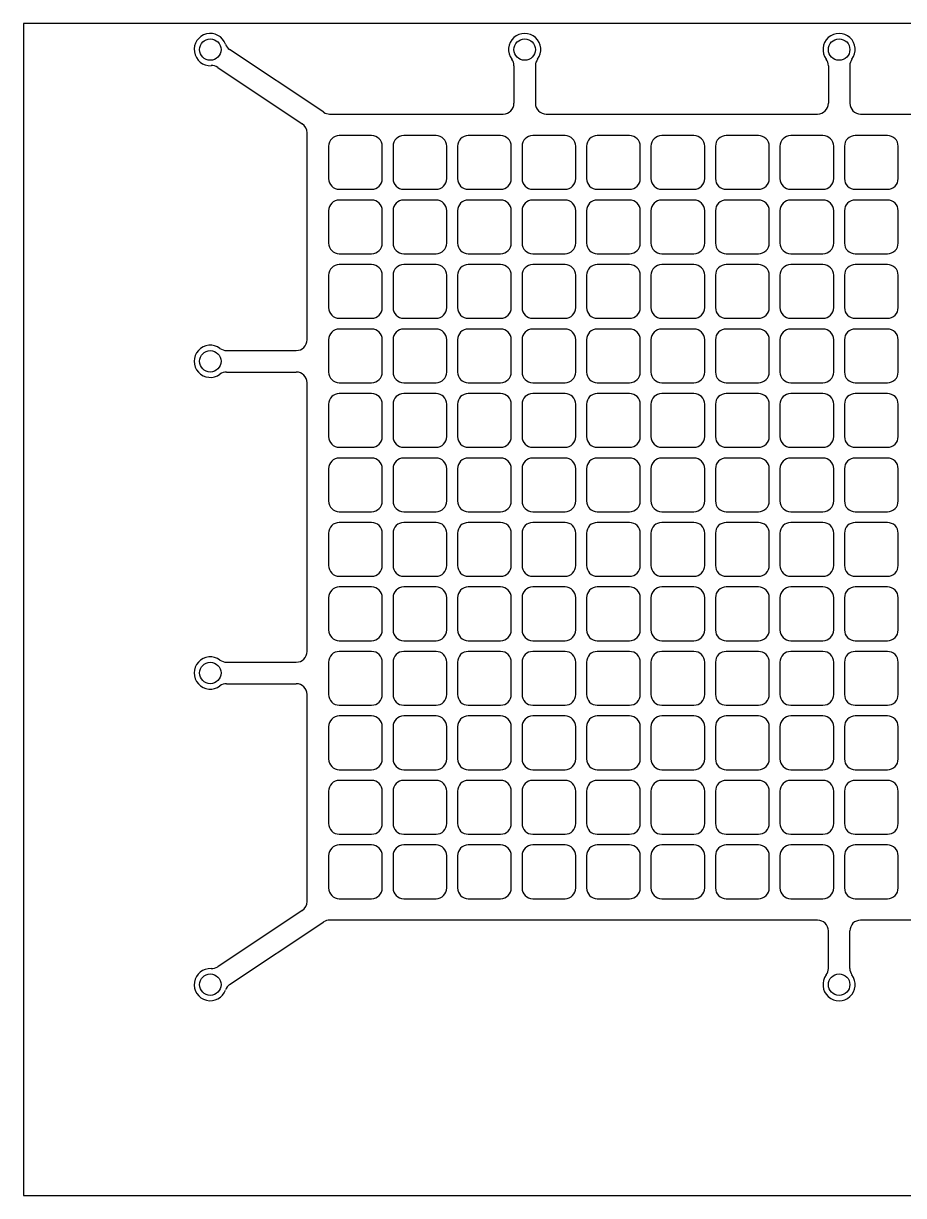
# Model space of a CAD drawing. Extents: x 0.4 to 16.1, y 0.4 to 11.3.
# Drawn here: x 0.39 to 8.58, y 0.39 to 11.3 of the extents above; entities that cross this region are included whole.
import ezdxf

# ---------------------------------------------------------------- set-up
doc = ezdxf.new("R2010")
doc.units = 0
doc.layers.add('DEFAULT', color=7, linetype='CONTINUOUS')

msp = doc.modelspace()

# ---------------------------------------------------------------- linework, layer by layer
at = {"layer": 'DEFAULT', "color": 7, "linetype": 'CONTINUOUS'}
for p, q in [((16.142, 11.299), (0.394, 11.299)), ((0.394, 11.299), (0.394, 0.394)), ((0.394, 0.394), (16.142, 0.394))]:
    msp.add_line(p, q, dxfattribs=at)
at = {"layer": 'DEFAULT', "color": 5, "linetype": 'CONTINUOUS'}
for p, q in [((3.187, 10.473), (2.312, 11.056)), ((4.957, 10.906), (4.957, 10.556)), ((5.157, 10.906), (5.157, 10.556)), ((7.882, 10.906), (7.882, 10.556)), ((8.082, 10.906), (8.082, 10.556)), ((2.201, 10.89), (2.987, 10.366)), ((3.242, 10.456), (4.857, 10.456)), ((5.257, 10.456), (7.782, 10.456)), ((8.182, 10.456), (10.707, 10.456)), ((3.032, 8.356), (3.032, 10.282)), ((3.632, 10.256), (3.332, 10.256)), ((4.232, 10.256), (3.932, 10.256)), ((4.832, 10.256), (4.532, 10.256)), ((5.432, 10.256), (5.132, 10.256)), ((6.032, 10.256), (5.732, 10.256)), ((6.632, 10.256), (6.332, 10.256)), ((7.232, 10.256), (6.932, 10.256)), ((7.832, 10.256), (7.532, 10.256)), ((8.432, 10.256), (8.132, 10.256)), ((3.232, 10.156), (3.232, 9.856)), ((3.732, 9.856), (3.732, 10.156)), ((3.832, 10.156), (3.832, 9.856)), ((4.332, 9.856), (4.332, 10.156)), ((4.432, 10.156), (4.432, 9.856)), ((4.932, 9.856), (4.932, 10.156)), ((5.032, 10.156), (5.032, 9.856)), ((5.532, 9.856), (5.532, 10.156)), ((5.632, 10.156), (5.632, 9.856)), ((6.132, 9.856), (6.132, 10.156)), ((6.232, 10.156), (6.232, 9.856)), ((6.732, 9.856), (6.732, 10.156)), ((6.832, 10.156), (6.832, 9.856)), ((7.332, 9.856), (7.332, 10.156)), ((7.432, 10.156), (7.432, 9.856)), ((7.932, 9.856), (7.932, 10.156)), ((8.032, 10.156), (8.032, 9.856)), ((8.532, 9.856), (8.532, 10.156)), ((3.332, 9.756), (3.632, 9.756)), ((3.932, 9.756), (4.232, 9.756)), ((4.532, 9.756), (4.832, 9.756)), ((5.132, 9.756), (5.432, 9.756)), ((5.732, 9.756), (6.032, 9.756)), ((6.332, 9.756), (6.632, 9.756)), ((6.932, 9.756), (7.232, 9.756)), ((7.532, 9.756), (7.832, 9.756)), ((8.132, 9.756), (8.432, 9.756)), ((3.632, 9.656), (3.332, 9.656)), ((4.232, 9.656), (3.932, 9.656)), ((4.832, 9.656), (4.532, 9.656)), ((5.432, 9.656), (5.132, 9.656)), ((6.032, 9.656), (5.732, 9.656)), ((6.632, 9.656), (6.332, 9.656)), ((7.232, 9.656), (6.932, 9.656)), ((7.832, 9.656), (7.532, 9.656)), ((8.432, 9.656), (8.132, 9.656)), ((3.232, 9.556), (3.232, 9.256)), ((3.732, 9.256), (3.732, 9.556)), ((3.832, 9.556), (3.832, 9.256)), ((4.332, 9.256), (4.332, 9.556)), ((4.432, 9.556), (4.432, 9.256)), ((4.932, 9.256), (4.932, 9.556)), ((5.032, 9.556), (5.032, 9.256)), ((5.532, 9.256), (5.532, 9.556)), ((5.632, 9.556), (5.632, 9.256)), ((6.132, 9.256), (6.132, 9.556)), ((6.232, 9.556), (6.232, 9.256)), ((6.732, 9.256), (6.732, 9.556)), ((6.832, 9.556), (6.832, 9.256)), ((7.332, 9.256), (7.332, 9.556)), ((7.432, 9.556), (7.432, 9.256)), ((7.932, 9.256), (7.932, 9.556)), ((8.032, 9.556), (8.032, 9.256)), ((8.532, 9.256), (8.532, 9.556)), ((3.332, 9.156), (3.632, 9.156)), ((3.632, 9.056), (3.332, 9.056)), ((3.932, 9.156), (4.232, 9.156)), ((4.232, 9.056), (3.932, 9.056)), ((4.532, 9.156), (4.832, 9.156)), ((4.832, 9.056), (4.532, 9.056)), ((5.132, 9.156), (5.432, 9.156)), ((5.432, 9.056), (5.132, 9.056)), ((5.732, 9.156), (6.032, 9.156)), ((6.032, 9.056), (5.732, 9.056)), ((6.332, 9.156), (6.632, 9.156)), ((6.632, 9.056), (6.332, 9.056)), ((6.932, 9.156), (7.232, 9.156)), ((7.232, 9.056), (6.932, 9.056)), ((7.532, 9.156), (7.832, 9.156)), ((7.832, 9.056), (7.532, 9.056)), ((8.132, 9.156), (8.432, 9.156)), ((8.432, 9.056), (8.132, 9.056)), ((3.232, 8.956), (3.232, 8.656)), ((3.732, 8.656), (3.732, 8.956)), ((3.832, 8.956), (3.832, 8.656)), ((4.332, 8.656), (4.332, 8.956)), ((4.432, 8.956), (4.432, 8.656)), ((4.932, 8.656), (4.932, 8.956)), ((5.032, 8.956), (5.032, 8.656)), ((5.532, 8.656), (5.532, 8.956)), ((5.632, 8.956), (5.632, 8.656)), ((6.132, 8.656), (6.132, 8.956)), ((6.232, 8.956), (6.232, 8.656)), ((6.732, 8.656), (6.732, 8.956)), ((6.832, 8.956), (6.832, 8.656)), ((7.332, 8.656), (7.332, 8.956)), ((7.432, 8.956), (7.432, 8.656)), ((7.932, 8.656), (7.932, 8.956)), ((8.032, 8.956), (8.032, 8.656)), ((8.532, 8.656), (8.532, 8.956)), ((3.332, 8.556), (3.632, 8.556)), ((3.932, 8.556), (4.232, 8.556)), ((4.532, 8.556), (4.832, 8.556)), ((5.132, 8.556), (5.432, 8.556)), ((5.732, 8.556), (6.032, 8.556)), ((6.332, 8.556), (6.632, 8.556)), ((6.932, 8.556), (7.232, 8.556)), ((7.532, 8.556), (7.832, 8.556)), ((8.132, 8.556), (8.432, 8.556)), ((3.632, 8.456), (3.332, 8.456)), ((4.232, 8.456), (3.932, 8.456)), ((4.832, 8.456), (4.532, 8.456)), ((5.432, 8.456), (5.132, 8.456)), ((6.032, 8.456), (5.732, 8.456)), ((6.632, 8.456), (6.332, 8.456)), ((7.232, 8.456), (6.932, 8.456)), ((7.832, 8.456), (7.532, 8.456)), ((8.432, 8.456), (8.132, 8.456)), ((3.232, 8.356), (3.232, 8.056)), ((3.732, 8.056), (3.732, 8.356)), ((3.832, 8.356), (3.832, 8.056)), ((4.332, 8.056), (4.332, 8.356)), ((4.432, 8.356), (4.432, 8.056)), ((4.932, 8.056), (4.932, 8.356)), ((5.032, 8.356), (5.032, 8.056)), ((5.532, 8.056), (5.532, 8.356)), ((5.632, 8.356), (5.632, 8.056)), ((6.132, 8.056), (6.132, 8.356)), ((6.232, 8.356), (6.232, 8.056)), ((6.732, 8.056), (6.732, 8.356)), ((6.832, 8.356), (6.832, 8.056)), ((7.332, 8.056), (7.332, 8.356)), ((7.432, 8.356), (7.432, 8.056)), ((7.932, 8.056), (7.932, 8.356)), ((8.032, 8.356), (8.032, 8.056)), ((8.532, 8.056), (8.532, 8.356)), ((2.282, 8.256), (2.932, 8.256)), ((2.282, 8.056), (2.932, 8.056)), ((3.032, 5.456), (3.032, 7.956)), ((3.332, 7.956), (3.632, 7.956)), ((3.632, 7.856), (3.332, 7.856)), ((3.932, 7.956), (4.232, 7.956)), ((4.232, 7.856), (3.932, 7.856)), ((4.532, 7.956), (4.832, 7.956)), ((4.832, 7.856), (4.532, 7.856)), ((5.132, 7.956), (5.432, 7.956)), ((5.432, 7.856), (5.132, 7.856)), ((5.732, 7.956), (6.032, 7.956)), ((6.032, 7.856), (5.732, 7.856)), ((6.332, 7.956), (6.632, 7.956)), ((6.632, 7.856), (6.332, 7.856)), ((6.932, 7.956), (7.232, 7.956)), ((7.232, 7.856), (6.932, 7.856)), ((7.532, 7.956), (7.832, 7.956)), ((7.832, 7.856), (7.532, 7.856)), ((8.132, 7.956), (8.432, 7.956)), ((8.432, 7.856), (8.132, 7.856)), ((3.232, 7.756), (3.232, 7.456)), ((3.732, 7.456), (3.732, 7.756)), ((3.832, 7.756), (3.832, 7.456)), ((4.332, 7.456), (4.332, 7.756)), ((4.432, 7.756), (4.432, 7.456)), ((4.932, 7.456), (4.932, 7.756)), ((5.032, 7.756), (5.032, 7.456)), ((5.532, 7.456), (5.532, 7.756)), ((5.632, 7.756), (5.632, 7.456)), ((6.132, 7.456), (6.132, 7.756)), ((6.232, 7.756), (6.232, 7.456)), ((6.732, 7.456), (6.732, 7.756)), ((6.832, 7.756), (6.832, 7.456)), ((7.332, 7.456), (7.332, 7.756)), ((7.432, 7.756), (7.432, 7.456)), ((7.932, 7.456), (7.932, 7.756)), ((8.032, 7.756), (8.032, 7.456)), ((8.532, 7.456), (8.532, 7.756)), ((3.332, 7.356), (3.632, 7.356)), ((3.932, 7.356), (4.232, 7.356)), ((4.532, 7.356), (4.832, 7.356)), ((5.132, 7.356), (5.432, 7.356)), ((5.732, 7.356), (6.032, 7.356)), ((6.332, 7.356), (6.632, 7.356)), ((6.932, 7.356), (7.232, 7.356)), ((7.532, 7.356), (7.832, 7.356)), ((8.132, 7.356), (8.432, 7.356)), ((3.632, 7.256), (3.332, 7.256)), ((4.232, 7.256), (3.932, 7.256)), ((4.832, 7.256), (4.532, 7.256)), ((5.432, 7.256), (5.132, 7.256)), ((6.032, 7.256), (5.732, 7.256)), ((6.632, 7.256), (6.332, 7.256)), ((7.232, 7.256), (6.932, 7.256)), ((7.832, 7.256), (7.532, 7.256)), ((8.432, 7.256), (8.132, 7.256)), ((3.232, 7.156), (3.232, 6.856)), ((3.732, 6.856), (3.732, 7.156)), ((3.832, 7.156), (3.832, 6.856)), ((4.332, 6.856), (4.332, 7.156)), ((4.432, 7.156), (4.432, 6.856)), ((4.932, 6.856), (4.932, 7.156)), ((5.032, 7.156), (5.032, 6.856)), ((5.532, 6.856), (5.532, 7.156)), ((5.632, 7.156), (5.632, 6.856)), ((6.132, 6.856), (6.132, 7.156)), ((6.232, 7.156), (6.232, 6.856)), ((6.732, 6.856), (6.732, 7.156)), ((6.832, 7.156), (6.832, 6.856)), ((7.332, 6.856), (7.332, 7.156)), ((7.432, 7.156), (7.432, 6.856)), ((7.932, 6.856), (7.932, 7.156)), ((8.032, 7.156), (8.032, 6.856)), ((8.532, 6.856), (8.532, 7.156)), ((3.332, 6.756), (3.632, 6.756)), ((3.632, 6.656), (3.332, 6.656)), ((3.932, 6.756), (4.232, 6.756)), ((4.232, 6.656), (3.932, 6.656)), ((4.532, 6.756), (4.832, 6.756)), ((4.832, 6.656), (4.532, 6.656)), ((5.132, 6.756), (5.432, 6.756)), ((5.432, 6.656), (5.132, 6.656)), ((5.732, 6.756), (6.032, 6.756)), ((6.032, 6.656), (5.732, 6.656)), ((6.332, 6.756), (6.632, 6.756)), ((6.632, 6.656), (6.332, 6.656)), ((6.932, 6.756), (7.232, 6.756)), ((7.232, 6.656), (6.932, 6.656)), ((7.532, 6.756), (7.832, 6.756)), ((7.832, 6.656), (7.532, 6.656)), ((8.132, 6.756), (8.432, 6.756)), ((8.432, 6.656), (8.132, 6.656)), ((3.232, 6.556), (3.232, 6.256)), ((3.732, 6.256), (3.732, 6.556)), ((3.832, 6.556), (3.832, 6.256)), ((4.332, 6.256), (4.332, 6.556)), ((4.432, 6.556), (4.432, 6.256)), ((4.932, 6.256), (4.932, 6.556)), ((5.032, 6.556), (5.032, 6.256)), ((5.532, 6.256), (5.532, 6.556)), ((5.632, 6.556), (5.632, 6.256)), ((6.132, 6.256), (6.132, 6.556)), ((6.232, 6.556), (6.232, 6.256)), ((6.732, 6.256), (6.732, 6.556)), ((6.832, 6.556), (6.832, 6.256)), ((7.332, 6.256), (7.332, 6.556)), ((7.432, 6.556), (7.432, 6.256)), ((7.932, 6.256), (7.932, 6.556)), ((8.032, 6.556), (8.032, 6.256)), ((8.532, 6.256), (8.532, 6.556)), ((3.332, 6.156), (3.632, 6.156)), ((3.932, 6.156), (4.232, 6.156)), ((4.532, 6.156), (4.832, 6.156)), ((5.132, 6.156), (5.432, 6.156)), ((5.732, 6.156), (6.032, 6.156)), ((6.332, 6.156), (6.632, 6.156)), ((6.932, 6.156), (7.232, 6.156)), ((7.532, 6.156), (7.832, 6.156)), ((8.132, 6.156), (8.432, 6.156)), ((3.632, 6.056), (3.332, 6.056)), ((4.232, 6.056), (3.932, 6.056)), ((4.832, 6.056), (4.532, 6.056)), ((5.432, 6.056), (5.132, 6.056)), ((6.032, 6.056), (5.732, 6.056)), ((6.632, 6.056), (6.332, 6.056)), ((7.232, 6.056), (6.932, 6.056)), ((7.832, 6.056), (7.532, 6.056)), ((8.432, 6.056), (8.132, 6.056)), ((3.232, 5.956), (3.232, 5.656)), ((3.732, 5.656), (3.732, 5.956)), ((3.832, 5.956), (3.832, 5.656)), ((4.332, 5.656), (4.332, 5.956)), ((4.432, 5.956), (4.432, 5.656)), ((4.932, 5.656), (4.932, 5.956)), ((5.032, 5.956), (5.032, 5.656)), ((5.532, 5.656), (5.532, 5.956)), ((5.632, 5.956), (5.632, 5.656)), ((6.132, 5.656), (6.132, 5.956)), ((6.232, 5.956), (6.232, 5.656)), ((6.732, 5.656), (6.732, 5.956)), ((6.832, 5.956), (6.832, 5.656)), ((7.332, 5.656), (7.332, 5.956)), ((7.432, 5.956), (7.432, 5.656)), ((7.932, 5.656), (7.932, 5.956)), ((8.032, 5.956), (8.032, 5.656)), ((8.532, 5.656), (8.532, 5.956)), ((3.332, 5.556), (3.632, 5.556)), ((3.632, 5.456), (3.332, 5.456)), ((3.932, 5.556), (4.232, 5.556)), ((4.232, 5.456), (3.932, 5.456)), ((4.532, 5.556), (4.832, 5.556)), ((4.832, 5.456), (4.532, 5.456)), ((5.132, 5.556), (5.432, 5.556)), ((5.432, 5.456), (5.132, 5.456)), ((5.732, 5.556), (6.032, 5.556)), ((6.032, 5.456), (5.732, 5.456)), ((6.332, 5.556), (6.632, 5.556)), ((6.632, 5.456), (6.332, 5.456)), ((6.932, 5.556), (7.232, 5.556)), ((7.232, 5.456), (6.932, 5.456)), ((7.532, 5.556), (7.832, 5.556)), ((7.832, 5.456), (7.532, 5.456)), ((8.132, 5.556), (8.432, 5.556)), ((8.432, 5.456), (8.132, 5.456)), ((2.282, 5.356), (2.932, 5.356)), ((3.232, 5.356), (3.232, 5.056)), ((3.732, 5.056), (3.732, 5.356)), ((3.832, 5.356), (3.832, 5.056)), ((4.332, 5.056), (4.332, 5.356)), ((4.432, 5.356), (4.432, 5.056)), ((4.932, 5.056), (4.932, 5.356)), ((5.032, 5.356), (5.032, 5.056)), ((5.532, 5.056), (5.532, 5.356)), ((5.632, 5.356), (5.632, 5.056)), ((6.132, 5.056), (6.132, 5.356)), ((6.232, 5.356), (6.232, 5.056)), ((6.732, 5.056), (6.732, 5.356)), ((6.832, 5.356), (6.832, 5.056)), ((7.332, 5.056), (7.332, 5.356)), ((7.432, 5.356), (7.432, 5.056)), ((7.932, 5.056), (7.932, 5.356)), ((8.032, 5.356), (8.032, 5.056)), ((8.532, 5.056), (8.532, 5.356)), ((2.282, 5.156), (2.932, 5.156)), ((3.032, 3.13), (3.032, 5.056)), ((3.332, 4.956), (3.632, 4.956)), ((3.932, 4.956), (4.232, 4.956)), ((4.532, 4.956), (4.832, 4.956)), ((5.132, 4.956), (5.432, 4.956)), ((5.732, 4.956), (6.032, 4.956)), ((6.332, 4.956), (6.632, 4.956)), ((6.932, 4.956), (7.232, 4.956)), ((7.532, 4.956), (7.832, 4.956)), ((8.132, 4.956), (8.432, 4.956)), ((3.632, 4.856), (3.332, 4.856)), ((4.232, 4.856), (3.932, 4.856)), ((4.832, 4.856), (4.532, 4.856)), ((5.432, 4.856), (5.132, 4.856)), ((6.032, 4.856), (5.732, 4.856)), ((6.632, 4.856), (6.332, 4.856)), ((7.232, 4.856), (6.932, 4.856)), ((7.832, 4.856), (7.532, 4.856)), ((8.432, 4.856), (8.132, 4.856)), ((3.232, 4.756), (3.232, 4.456)), ((3.732, 4.456), (3.732, 4.756)), ((3.832, 4.756), (3.832, 4.456)), ((4.332, 4.456), (4.332, 4.756)), ((4.432, 4.756), (4.432, 4.456)), ((4.932, 4.456), (4.932, 4.756)), ((5.032, 4.756), (5.032, 4.456)), ((5.532, 4.456), (5.532, 4.756)), ((5.632, 4.756), (5.632, 4.456)), ((6.132, 4.456), (6.132, 4.756)), ((6.232, 4.756), (6.232, 4.456)), ((6.732, 4.456), (6.732, 4.756)), ((6.832, 4.756), (6.832, 4.456)), ((7.332, 4.456), (7.332, 4.756)), ((7.432, 4.756), (7.432, 4.456)), ((7.932, 4.456), (7.932, 4.756)), ((8.032, 4.756), (8.032, 4.456)), ((8.532, 4.456), (8.532, 4.756)), ((3.332, 4.356), (3.632, 4.356)), ((3.632, 4.256), (3.332, 4.256)), ((3.932, 4.356), (4.232, 4.356)), ((4.232, 4.256), (3.932, 4.256)), ((4.532, 4.356), (4.832, 4.356)), ((4.832, 4.256), (4.532, 4.256)), ((5.132, 4.356), (5.432, 4.356)), ((5.432, 4.256), (5.132, 4.256)), ((5.732, 4.356), (6.032, 4.356)), ((6.032, 4.256), (5.732, 4.256)), ((6.332, 4.356), (6.632, 4.356)), ((6.632, 4.256), (6.332, 4.256)), ((6.932, 4.356), (7.232, 4.356)), ((7.232, 4.256), (6.932, 4.256)), ((7.532, 4.356), (7.832, 4.356)), ((7.832, 4.256), (7.532, 4.256)), ((8.132, 4.356), (8.432, 4.356)), ((8.432, 4.256), (8.132, 4.256)), ((3.232, 4.156), (3.232, 3.856)), ((3.732, 3.856), (3.732, 4.156)), ((3.832, 4.156), (3.832, 3.856)), ((4.332, 3.856), (4.332, 4.156)), ((4.432, 4.156), (4.432, 3.856)), ((4.932, 3.856), (4.932, 4.156)), ((5.032, 4.156), (5.032, 3.856)), ((5.532, 3.856), (5.532, 4.156)), ((5.632, 4.156), (5.632, 3.856)), ((6.132, 3.856), (6.132, 4.156)), ((6.232, 4.156), (6.232, 3.856)), ((6.732, 3.856), (6.732, 4.156)), ((6.832, 4.156), (6.832, 3.856)), ((7.332, 3.856), (7.332, 4.156)), ((7.432, 4.156), (7.432, 3.856)), ((7.932, 3.856), (7.932, 4.156)), ((8.032, 4.156), (8.032, 3.856)), ((8.532, 3.856), (8.532, 4.156)), ((3.332, 3.756), (3.632, 3.756)), ((3.932, 3.756), (4.232, 3.756)), ((4.532, 3.756), (4.832, 3.756)), ((5.132, 3.756), (5.432, 3.756)), ((5.732, 3.756), (6.032, 3.756)), ((6.332, 3.756), (6.632, 3.756)), ((6.932, 3.756), (7.232, 3.756)), ((7.532, 3.756), (7.832, 3.756)), ((8.132, 3.756), (8.432, 3.756)), ((3.632, 3.656), (3.332, 3.656)), ((4.232, 3.656), (3.932, 3.656)), ((4.832, 3.656), (4.532, 3.656)), ((5.432, 3.656), (5.132, 3.656)), ((6.032, 3.656), (5.732, 3.656)), ((6.632, 3.656), (6.332, 3.656)), ((7.232, 3.656), (6.932, 3.656)), ((7.832, 3.656), (7.532, 3.656)), ((8.432, 3.656), (8.132, 3.656)), ((3.232, 3.556), (3.232, 3.256)), ((3.732, 3.256), (3.732, 3.556)), ((3.832, 3.556), (3.832, 3.256)), ((4.332, 3.256), (4.332, 3.556)), ((4.432, 3.556), (4.432, 3.256)), ((4.932, 3.256), (4.932, 3.556)), ((5.032, 3.556), (5.032, 3.256)), ((5.532, 3.256), (5.532, 3.556)), ((5.632, 3.556), (5.632, 3.256)), ((6.132, 3.256), (6.132, 3.556)), ((6.232, 3.556), (6.232, 3.256)), ((6.732, 3.256), (6.732, 3.556)), ((6.832, 3.556), (6.832, 3.256)), ((7.332, 3.256), (7.332, 3.556)), ((7.432, 3.556), (7.432, 3.256)), ((7.932, 3.256), (7.932, 3.556)), ((8.032, 3.556), (8.032, 3.256)), ((8.532, 3.256), (8.532, 3.556)), ((3.332, 3.156), (3.632, 3.156)), ((3.932, 3.156), (4.232, 3.156)), ((4.532, 3.156), (4.832, 3.156)), ((5.132, 3.156), (5.432, 3.156)), ((5.732, 3.156), (6.032, 3.156)), ((6.332, 3.156), (6.632, 3.156)), ((6.932, 3.156), (7.232, 3.156)), ((7.532, 3.156), (7.832, 3.156)), ((8.132, 3.156), (8.432, 3.156)), ((2.987, 3.047), (2.201, 2.523)), ((7.782, 2.956), (3.242, 2.956)), ((10.707, 2.956), (8.182, 2.956)), ((2.312, 2.356), (3.187, 2.939)), ((7.882, 2.506), (7.882, 2.856)), ((8.082, 2.506), (8.082, 2.856))]:
    msp.add_line(p, q, dxfattribs=at)
for centre in [(2.132, 11.056), (5.057, 11.056), (7.982, 11.056), (2.132, 8.156), (2.132, 5.256), (2.132, 2.356), (7.982, 2.356), (7.982, 2.356)]:
    msp.add_circle(centre, 0.1, dxfattribs=at)
for centre, radius, start, end in [((2.132, 11.056), 0.15, 19.44, 273.1798), ((5.057, 11.056), 0.15, 323.1301, 216.8699), ((7.982, 11.056), 0.15, 323.1301, 216.8699), ((2.367, 11.139), 0.1, 199.44, 236.3099), ((2.146, 10.807), 0.1, 56.3099, 93.1798), ((4.857, 10.906), 0.1, 0, 36.8699), ((5.257, 10.906), 0.1, 143.1301, 180), ((7.782, 10.906), 0.1, 0, 36.8699), ((8.182, 10.906), 0.1, 143.1301, 180), ((3.242, 10.556), 0.1, 236.3099, 270), ((4.857, 10.556), 0.1, 270, 360), ((5.257, 10.556), 0.1, 180, 270), ((7.782, 10.556), 0.1, 270, 360), ((8.182, 10.556), 0.1, 180, 270), ((2.932, 10.282), 0.1, 0, 56.3099), ((3.332, 10.156), 0.1, 90, 180), ((3.632, 10.156), 0.1, 0, 90), ((3.932, 10.156), 0.1, 90, 180), ((4.232, 10.156), 0.1, 0, 90), ((4.532, 10.156), 0.1, 90, 180), ((4.832, 10.156), 0.1, 0, 90), ((5.132, 10.156), 0.1, 90, 180), ((5.432, 10.156), 0.1, 0, 90), ((5.732, 10.156), 0.1, 90, 180), ((6.032, 10.156), 0.1, 0, 90), ((6.332, 10.156), 0.1, 90, 180), ((6.632, 10.156), 0.1, 0, 90), ((6.932, 10.156), 0.1, 90, 180), ((7.232, 10.156), 0.1, 0, 90), ((7.532, 10.156), 0.1, 90, 180), ((7.832, 10.156), 0.1, 0, 90), ((8.132, 10.156), 0.1, 90, 180), ((8.432, 10.156), 0.1, 0, 90), ((3.332, 9.856), 0.1, 180, 270), ((3.632, 9.856), 0.1, 270, 360), ((3.932, 9.856), 0.1, 180, 270), ((4.232, 9.856), 0.1, 270, 360), ((4.532, 9.856), 0.1, 180, 270), ((4.832, 9.856), 0.1, 270, 360), ((5.132, 9.856), 0.1, 180, 270), ((5.432, 9.856), 0.1, 270, 360), ((5.732, 9.856), 0.1, 180, 270), ((6.032, 9.856), 0.1, 270, 360), ((6.332, 9.856), 0.1, 180, 270), ((6.632, 9.856), 0.1, 270, 360), ((6.932, 9.856), 0.1, 180, 270), ((7.232, 9.856), 0.1, 270, 360), ((7.532, 9.856), 0.1, 180, 270), ((7.832, 9.856), 0.1, 270, 360), ((8.132, 9.856), 0.1, 180, 270), ((8.432, 9.856), 0.1, 270, 360), ((3.332, 9.556), 0.1, 90, 180), ((3.632, 9.556), 0.1, 0, 90), ((3.932, 9.556), 0.1, 90, 180), ((4.232, 9.556), 0.1, 0, 90), ((4.532, 9.556), 0.1, 90, 180), ((4.832, 9.556), 0.1, 0, 90), ((5.132, 9.556), 0.1, 90, 180), ((5.432, 9.556), 0.1, 0, 90), ((5.732, 9.556), 0.1, 90, 180), ((6.032, 9.556), 0.1, 0, 90), ((6.332, 9.556), 0.1, 90, 180), ((6.632, 9.556), 0.1, 0, 90), ((6.932, 9.556), 0.1, 90, 180), ((7.232, 9.556), 0.1, 0, 90), ((7.532, 9.556), 0.1, 90, 180), ((7.832, 9.556), 0.1, 0, 90), ((8.132, 9.556), 0.1, 90, 180), ((8.432, 9.556), 0.1, 0, 90), ((3.332, 9.256), 0.1, 180, 270), ((3.632, 9.256), 0.1, 270, 360), ((3.932, 9.256), 0.1, 180, 270), ((4.232, 9.256), 0.1, 270, 360), ((4.532, 9.256), 0.1, 180, 270), ((4.832, 9.256), 0.1, 270, 360), ((5.132, 9.256), 0.1, 180, 270), ((5.432, 9.256), 0.1, 270, 360), ((5.732, 9.256), 0.1, 180, 270), ((6.032, 9.256), 0.1, 270, 360), ((6.332, 9.256), 0.1, 180, 270), ((6.632, 9.256), 0.1, 270, 360), ((6.932, 9.256), 0.1, 180, 270), ((7.232, 9.256), 0.1, 270, 360), ((7.532, 9.256), 0.1, 180, 270), ((7.832, 9.256), 0.1, 270, 360), ((8.132, 9.256), 0.1, 180, 270), ((8.432, 9.256), 0.1, 270, 360), ((3.332, 8.956), 0.1, 90, 180), ((3.632, 8.956), 0.1, 0, 90), ((3.932, 8.956), 0.1, 90, 180), ((4.232, 8.956), 0.1, 0, 90), ((4.532, 8.956), 0.1, 90, 180), ((4.832, 8.956), 0.1, 0, 90), ((5.132, 8.956), 0.1, 90, 180), ((5.432, 8.956), 0.1, 0, 90), ((5.732, 8.956), 0.1, 90, 180), ((6.032, 8.956), 0.1, 0, 90), ((6.332, 8.956), 0.1, 90, 180), ((6.632, 8.956), 0.1, 0, 90), ((6.932, 8.956), 0.1, 90, 180), ((7.232, 8.956), 0.1, 0, 90), ((7.532, 8.956), 0.1, 90, 180), ((7.832, 8.956), 0.1, 0, 90), ((8.132, 8.956), 0.1, 90, 180), ((8.432, 8.956), 0.1, 0, 90), ((3.332, 8.656), 0.1, 180, 270), ((3.632, 8.656), 0.1, 270, 360), ((3.932, 8.656), 0.1, 180, 270), ((4.232, 8.656), 0.1, 270, 360), ((4.532, 8.656), 0.1, 180, 270), ((4.832, 8.656), 0.1, 270, 360), ((5.132, 8.656), 0.1, 180, 270), ((5.432, 8.656), 0.1, 270, 360), ((5.732, 8.656), 0.1, 180, 270), ((6.032, 8.656), 0.1, 270, 360), ((6.332, 8.656), 0.1, 180, 270), ((6.632, 8.656), 0.1, 270, 360), ((6.932, 8.656), 0.1, 180, 270), ((7.232, 8.656), 0.1, 270, 360), ((7.532, 8.656), 0.1, 180, 270), ((7.832, 8.656), 0.1, 270, 360), ((8.132, 8.656), 0.1, 180, 270), ((8.432, 8.656), 0.1, 270, 360), ((3.332, 8.356), 0.1, 90, 180), ((3.632, 8.356), 0.1, 0, 90), ((3.932, 8.356), 0.1, 90, 180), ((4.232, 8.356), 0.1, 0, 90), ((4.532, 8.356), 0.1, 90, 180), ((4.832, 8.356), 0.1, 0, 90), ((5.132, 8.356), 0.1, 90, 180), ((5.432, 8.356), 0.1, 0, 90), ((5.732, 8.356), 0.1, 90, 180), ((6.032, 8.356), 0.1, 0, 90), ((6.332, 8.356), 0.1, 90, 180), ((6.632, 8.356), 0.1, 0, 90), ((6.932, 8.356), 0.1, 90, 180), ((7.232, 8.356), 0.1, 0, 90), ((7.532, 8.356), 0.1, 90, 180), ((7.832, 8.356), 0.1, 0, 90), ((8.132, 8.356), 0.1, 90, 180), ((8.432, 8.356), 0.1, 0, 90), ((2.132, 8.156), 0.15, 53.1301, 306.8699), ((2.932, 8.356), 0.1, 270, 360), ((2.282, 8.356), 0.1, 233.1301, 270), ((2.282, 7.956), 0.1, 90, 126.8699), ((2.932, 7.956), 0.1, 0, 90), ((3.332, 8.056), 0.1, 180, 270), ((3.632, 8.056), 0.1, 270, 360), ((3.932, 8.056), 0.1, 180, 270), ((4.232, 8.056), 0.1, 270, 360), ((4.532, 8.056), 0.1, 180, 270), ((4.832, 8.056), 0.1, 270, 360), ((5.132, 8.056), 0.1, 180, 270), ((5.432, 8.056), 0.1, 270, 360), ((5.732, 8.056), 0.1, 180, 270), ((6.032, 8.056), 0.1, 270, 360), ((6.332, 8.056), 0.1, 180, 270), ((6.632, 8.056), 0.1, 270, 360), ((6.932, 8.056), 0.1, 180, 270), ((7.232, 8.056), 0.1, 270, 360), ((7.532, 8.056), 0.1, 180, 270), ((7.832, 8.056), 0.1, 270, 360), ((8.132, 8.056), 0.1, 180, 270), ((8.432, 8.056), 0.1, 270, 360), ((3.332, 7.756), 0.1, 90, 180), ((3.632, 7.756), 0.1, 0, 90), ((3.932, 7.756), 0.1, 90, 180), ((4.232, 7.756), 0.1, 0, 90), ((4.532, 7.756), 0.1, 90, 180), ((4.832, 7.756), 0.1, 0, 90), ((5.132, 7.756), 0.1, 90, 180), ((5.432, 7.756), 0.1, 0, 90), ((5.732, 7.756), 0.1, 90, 180), ((6.032, 7.756), 0.1, 0, 90), ((6.332, 7.756), 0.1, 90, 180), ((6.632, 7.756), 0.1, 0, 90), ((6.932, 7.756), 0.1, 90, 180), ((7.232, 7.756), 0.1, 0, 90), ((7.532, 7.756), 0.1, 90, 180), ((7.832, 7.756), 0.1, 0, 90), ((8.132, 7.756), 0.1, 90, 180), ((8.432, 7.756), 0.1, 0, 90), ((3.332, 7.456), 0.1, 180, 270), ((3.632, 7.456), 0.1, 270, 360), ((3.932, 7.456), 0.1, 180, 270), ((4.232, 7.456), 0.1, 270, 360), ((4.532, 7.456), 0.1, 180, 270), ((4.832, 7.456), 0.1, 270, 360), ((5.132, 7.456), 0.1, 180, 270), ((5.432, 7.456), 0.1, 270, 360), ((5.732, 7.456), 0.1, 180, 270), ((6.032, 7.456), 0.1, 270, 360), ((6.332, 7.456), 0.1, 180, 270), ((6.632, 7.456), 0.1, 270, 360), ((6.932, 7.456), 0.1, 180, 270), ((7.232, 7.456), 0.1, 270, 360), ((7.532, 7.456), 0.1, 180, 270), ((7.832, 7.456), 0.1, 270, 360), ((8.132, 7.456), 0.1, 180, 270), ((8.432, 7.456), 0.1, 270, 360), ((3.332, 7.156), 0.1, 90, 180), ((3.632, 7.156), 0.1, 0, 90), ((3.932, 7.156), 0.1, 90, 180), ((4.232, 7.156), 0.1, 0, 90), ((4.532, 7.156), 0.1, 90, 180), ((4.832, 7.156), 0.1, 0, 90), ((5.132, 7.156), 0.1, 90, 180), ((5.432, 7.156), 0.1, 0, 90), ((5.732, 7.156), 0.1, 90, 180), ((6.032, 7.156), 0.1, 0, 90), ((6.332, 7.156), 0.1, 90, 180), ((6.632, 7.156), 0.1, 0, 90), ((6.932, 7.156), 0.1, 90, 180), ((7.232, 7.156), 0.1, 0, 90), ((7.532, 7.156), 0.1, 90, 180), ((7.832, 7.156), 0.1, 0, 90), ((8.132, 7.156), 0.1, 90, 180), ((8.432, 7.156), 0.1, 0, 90), ((3.332, 6.856), 0.1, 180, 270), ((3.632, 6.856), 0.1, 270, 360), ((3.932, 6.856), 0.1, 180, 270), ((4.232, 6.856), 0.1, 270, 360), ((4.532, 6.856), 0.1, 180, 270), ((4.832, 6.856), 0.1, 270, 360), ((5.132, 6.856), 0.1, 180, 270), ((5.432, 6.856), 0.1, 270, 360), ((5.732, 6.856), 0.1, 180, 270), ((6.032, 6.856), 0.1, 270, 360), ((6.332, 6.856), 0.1, 180, 270), ((6.632, 6.856), 0.1, 270, 360), ((6.932, 6.856), 0.1, 180, 270), ((7.232, 6.856), 0.1, 270, 360), ((7.532, 6.856), 0.1, 180, 270), ((7.832, 6.856), 0.1, 270, 360), ((8.132, 6.856), 0.1, 180, 270), ((8.432, 6.856), 0.1, 270, 360), ((3.332, 6.556), 0.1, 90, 180), ((3.632, 6.556), 0.1, 0, 90), ((3.932, 6.556), 0.1, 90, 180), ((4.232, 6.556), 0.1, 0, 90), ((4.532, 6.556), 0.1, 90, 180), ((4.832, 6.556), 0.1, 0, 90), ((5.132, 6.556), 0.1, 90, 180), ((5.432, 6.556), 0.1, 0, 90), ((5.732, 6.556), 0.1, 90, 180), ((6.032, 6.556), 0.1, 0, 90), ((6.332, 6.556), 0.1, 90, 180), ((6.632, 6.556), 0.1, 0, 90), ((6.932, 6.556), 0.1, 90, 180), ((7.232, 6.556), 0.1, 0, 90), ((7.532, 6.556), 0.1, 90, 180), ((7.832, 6.556), 0.1, 0, 90), ((8.132, 6.556), 0.1, 90, 180), ((8.432, 6.556), 0.1, 0, 90), ((3.332, 6.256), 0.1, 180, 270), ((3.632, 6.256), 0.1, 270, 360), ((3.932, 6.256), 0.1, 180, 270), ((4.232, 6.256), 0.1, 270, 360), ((4.532, 6.256), 0.1, 180, 270), ((4.832, 6.256), 0.1, 270, 360), ((5.132, 6.256), 0.1, 180, 270), ((5.432, 6.256), 0.1, 270, 360), ((5.732, 6.256), 0.1, 180, 270), ((6.032, 6.256), 0.1, 270, 360), ((6.332, 6.256), 0.1, 180, 270), ((6.632, 6.256), 0.1, 270, 360), ((6.932, 6.256), 0.1, 180, 270), ((7.232, 6.256), 0.1, 270, 360), ((7.532, 6.256), 0.1, 180, 270), ((7.832, 6.256), 0.1, 270, 360), ((8.132, 6.256), 0.1, 180, 270), ((8.432, 6.256), 0.1, 270, 360), ((3.332, 5.956), 0.1, 90, 180), ((3.632, 5.956), 0.1, 0, 90), ((3.932, 5.956), 0.1, 90, 180), ((4.232, 5.956), 0.1, 0, 90), ((4.532, 5.956), 0.1, 90, 180), ((4.832, 5.956), 0.1, 0, 90), ((5.132, 5.956), 0.1, 90, 180), ((5.432, 5.956), 0.1, 0, 90), ((5.732, 5.956), 0.1, 90, 180), ((6.032, 5.956), 0.1, 0, 90), ((6.332, 5.956), 0.1, 90, 180), ((6.632, 5.956), 0.1, 0, 90), ((6.932, 5.956), 0.1, 90, 180), ((7.232, 5.956), 0.1, 0, 90), ((7.532, 5.956), 0.1, 90, 180), ((7.832, 5.956), 0.1, 0, 90), ((8.132, 5.956), 0.1, 90, 180), ((8.432, 5.956), 0.1, 0, 90), ((3.332, 5.656), 0.1, 180, 270), ((3.632, 5.656), 0.1, 270, 360), ((3.932, 5.656), 0.1, 180, 270), ((4.232, 5.656), 0.1, 270, 360), ((4.532, 5.656), 0.1, 180, 270), ((4.832, 5.656), 0.1, 270, 360), ((5.132, 5.656), 0.1, 180, 270), ((5.432, 5.656), 0.1, 270, 360), ((5.732, 5.656), 0.1, 180, 270), ((6.032, 5.656), 0.1, 270, 360), ((6.332, 5.656), 0.1, 180, 270), ((6.632, 5.656), 0.1, 270, 360), ((6.932, 5.656), 0.1, 180, 270), ((7.232, 5.656), 0.1, 270, 360), ((7.532, 5.656), 0.1, 180, 270), ((7.832, 5.656), 0.1, 270, 360), ((8.132, 5.656), 0.1, 180, 270), ((8.432, 5.656), 0.1, 270, 360), ((2.932, 5.456), 0.1, 270, 360), ((3.332, 5.356), 0.1, 90, 180), ((3.632, 5.356), 0.1, 0, 90), ((3.932, 5.356), 0.1, 90, 180), ((4.232, 5.356), 0.1, 0, 90), ((4.532, 5.356), 0.1, 90, 180), ((4.832, 5.356), 0.1, 0, 90), ((5.132, 5.356), 0.1, 90, 180), ((5.432, 5.356), 0.1, 0, 90), ((5.732, 5.356), 0.1, 90, 180), ((6.032, 5.356), 0.1, 0, 90), ((6.332, 5.356), 0.1, 90, 180), ((6.632, 5.356), 0.1, 0, 90), ((6.932, 5.356), 0.1, 90, 180), ((7.232, 5.356), 0.1, 0, 90), ((7.532, 5.356), 0.1, 90, 180), ((7.832, 5.356), 0.1, 0, 90), ((8.132, 5.356), 0.1, 90, 180), ((8.432, 5.356), 0.1, 0, 90), ((2.132, 5.256), 0.15, 53.1301, 306.8699), ((2.282, 5.456), 0.1, 233.1301, 270), ((2.282, 5.056), 0.1, 90, 126.8699), ((2.932, 5.056), 0.1, 0, 90), ((3.332, 5.056), 0.1, 180, 270), ((3.632, 5.056), 0.1, 270, 360), ((3.932, 5.056), 0.1, 180, 270), ((4.232, 5.056), 0.1, 270, 360), ((4.532, 5.056), 0.1, 180, 270), ((4.832, 5.056), 0.1, 270, 360), ((5.132, 5.056), 0.1, 180, 270), ((5.432, 5.056), 0.1, 270, 360), ((5.732, 5.056), 0.1, 180, 270), ((6.032, 5.056), 0.1, 270, 360), ((6.332, 5.056), 0.1, 180, 270), ((6.632, 5.056), 0.1, 270, 360), ((6.932, 5.056), 0.1, 180, 270), ((7.232, 5.056), 0.1, 270, 360), ((7.532, 5.056), 0.1, 180, 270), ((7.832, 5.056), 0.1, 270, 360), ((8.132, 5.056), 0.1, 180, 270), ((8.432, 5.056), 0.1, 270, 360), ((3.332, 4.756), 0.1, 90, 180), ((3.632, 4.756), 0.1, 0, 90), ((3.932, 4.756), 0.1, 90, 180), ((4.232, 4.756), 0.1, 0, 90), ((4.532, 4.756), 0.1, 90, 180), ((4.832, 4.756), 0.1, 0, 90), ((5.132, 4.756), 0.1, 90, 180), ((5.432, 4.756), 0.1, 0, 90), ((5.732, 4.756), 0.1, 90, 180), ((6.032, 4.756), 0.1, 0, 90), ((6.332, 4.756), 0.1, 90, 180), ((6.632, 4.756), 0.1, 0, 90), ((6.932, 4.756), 0.1, 90, 180), ((7.232, 4.756), 0.1, 0, 90), ((7.532, 4.756), 0.1, 90, 180), ((7.832, 4.756), 0.1, 0, 90), ((8.132, 4.756), 0.1, 90, 180), ((8.432, 4.756), 0.1, 0, 90), ((3.332, 4.456), 0.1, 180, 270), ((3.632, 4.456), 0.1, 270, 360), ((3.932, 4.456), 0.1, 180, 270), ((4.232, 4.456), 0.1, 270, 360), ((4.532, 4.456), 0.1, 180, 270), ((4.832, 4.456), 0.1, 270, 360), ((5.132, 4.456), 0.1, 180, 270), ((5.432, 4.456), 0.1, 270, 360), ((5.732, 4.456), 0.1, 180, 270), ((6.032, 4.456), 0.1, 270, 360), ((6.332, 4.456), 0.1, 180, 270), ((6.632, 4.456), 0.1, 270, 360), ((6.932, 4.456), 0.1, 180, 270), ((7.232, 4.456), 0.1, 270, 360), ((7.532, 4.456), 0.1, 180, 270), ((7.832, 4.456), 0.1, 270, 360), ((8.132, 4.456), 0.1, 180, 270), ((8.432, 4.456), 0.1, 270, 360), ((3.332, 4.156), 0.1, 90, 180), ((3.632, 4.156), 0.1, 0, 90), ((3.932, 4.156), 0.1, 90, 180), ((4.232, 4.156), 0.1, 0, 90), ((4.532, 4.156), 0.1, 90, 180), ((4.832, 4.156), 0.1, 0, 90), ((5.132, 4.156), 0.1, 90, 180), ((5.432, 4.156), 0.1, 0, 90), ((5.732, 4.156), 0.1, 90, 180), ((6.032, 4.156), 0.1, 0, 90), ((6.332, 4.156), 0.1, 90, 180), ((6.632, 4.156), 0.1, 0, 90), ((6.932, 4.156), 0.1, 90, 180), ((7.232, 4.156), 0.1, 0, 90), ((7.532, 4.156), 0.1, 90, 180), ((7.832, 4.156), 0.1, 0, 90), ((8.132, 4.156), 0.1, 90, 180), ((8.432, 4.156), 0.1, 0, 90), ((3.332, 3.856), 0.1, 180, 270), ((3.632, 3.856), 0.1, 270, 360), ((3.932, 3.856), 0.1, 180, 270), ((4.232, 3.856), 0.1, 270, 360), ((4.532, 3.856), 0.1, 180, 270), ((4.832, 3.856), 0.1, 270, 360), ((5.132, 3.856), 0.1, 180, 270), ((5.432, 3.856), 0.1, 270, 360), ((5.732, 3.856), 0.1, 180, 270), ((6.032, 3.856), 0.1, 270, 360), ((6.332, 3.856), 0.1, 180, 270), ((6.632, 3.856), 0.1, 270, 360), ((6.932, 3.856), 0.1, 180, 270), ((7.232, 3.856), 0.1, 270, 360), ((7.532, 3.856), 0.1, 180, 270), ((7.832, 3.856), 0.1, 270, 360), ((8.132, 3.856), 0.1, 180, 270), ((8.432, 3.856), 0.1, 270, 360), ((3.332, 3.556), 0.1, 90, 180), ((3.632, 3.556), 0.1, 0, 90), ((3.932, 3.556), 0.1, 90, 180), ((4.232, 3.556), 0.1, 0, 90), ((4.532, 3.556), 0.1, 90, 180), ((4.832, 3.556), 0.1, 0, 90), ((5.132, 3.556), 0.1, 90, 180), ((5.432, 3.556), 0.1, 0, 90), ((5.732, 3.556), 0.1, 90, 180), ((6.032, 3.556), 0.1, 0, 90), ((6.332, 3.556), 0.1, 90, 180), ((6.632, 3.556), 0.1, 0, 90), ((6.932, 3.556), 0.1, 90, 180), ((7.232, 3.556), 0.1, 0, 90), ((7.532, 3.556), 0.1, 90, 180), ((7.832, 3.556), 0.1, 0, 90), ((8.132, 3.556), 0.1, 90, 180), ((8.432, 3.556), 0.1, 0, 90), ((3.332, 3.256), 0.1, 180, 270), ((3.632, 3.256), 0.1, 270, 360), ((3.932, 3.256), 0.1, 180, 270), ((4.232, 3.256), 0.1, 270, 360), ((4.532, 3.256), 0.1, 180, 270), ((4.832, 3.256), 0.1, 270, 360), ((5.132, 3.256), 0.1, 180, 270), ((5.432, 3.256), 0.1, 270, 360), ((5.732, 3.256), 0.1, 180, 270), ((6.032, 3.256), 0.1, 270, 360), ((6.332, 3.256), 0.1, 180, 270), ((6.632, 3.256), 0.1, 270, 360), ((6.932, 3.256), 0.1, 180, 270), ((7.232, 3.256), 0.1, 270, 360), ((7.532, 3.256), 0.1, 180, 270), ((7.832, 3.256), 0.1, 270, 360), ((8.132, 3.256), 0.1, 180, 270), ((8.432, 3.256), 0.1, 270, 360), ((2.932, 3.13), 0.1, 303.6901, 360), ((3.242, 2.856), 0.1, 90, 123.6901), ((7.782, 2.856), 0.1, 0, 90), ((8.182, 2.856), 0.1, 90, 180), ((2.146, 2.606), 0.1, 266.8202, 303.6901), ((2.132, 2.356), 0.15, 86.8202, 340.56), ((7.982, 2.356), 0.15, 143.1301, 36.8699), ((7.782, 2.506), 0.1, 323.1301, 360), ((8.182, 2.506), 0.1, 180, 216.8699), ((2.367, 2.273), 0.1, 123.6901, 160.56)]:
    msp.add_arc(centre, radius, start, end, dxfattribs=at)

doc.saveas('drawing.dxf')
